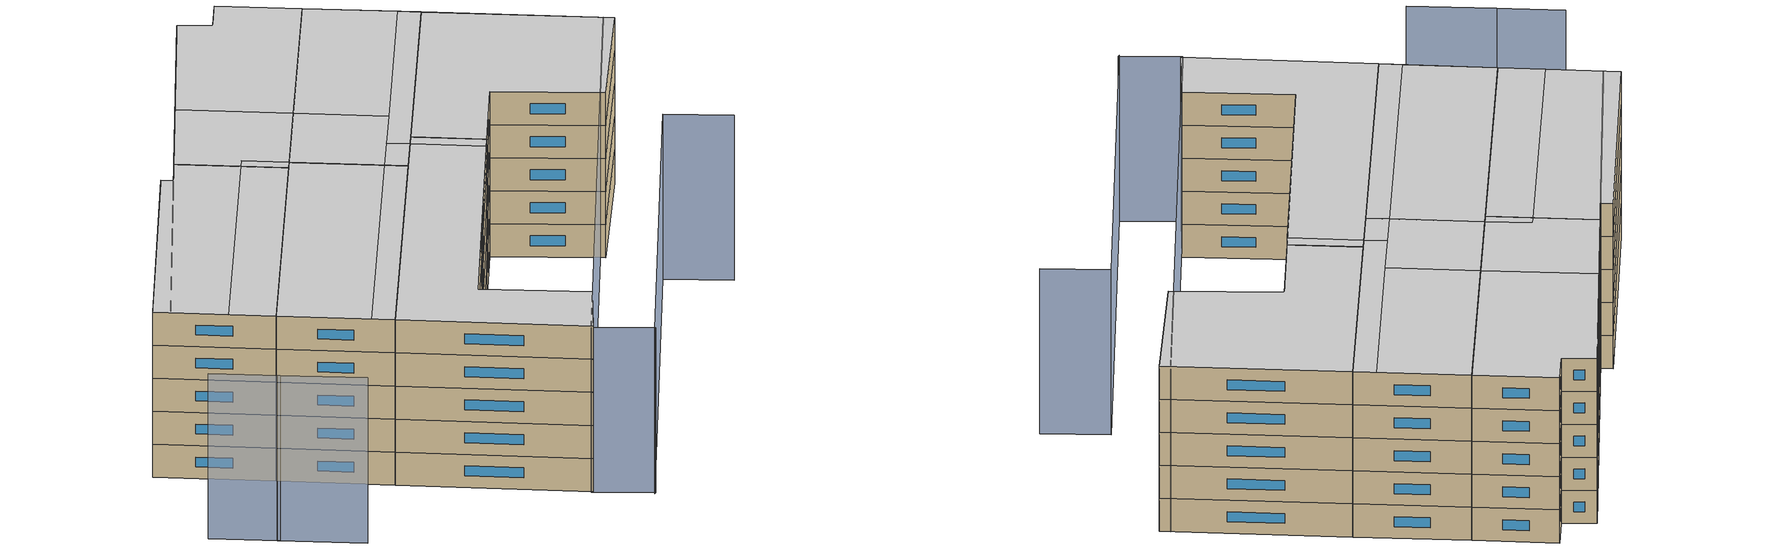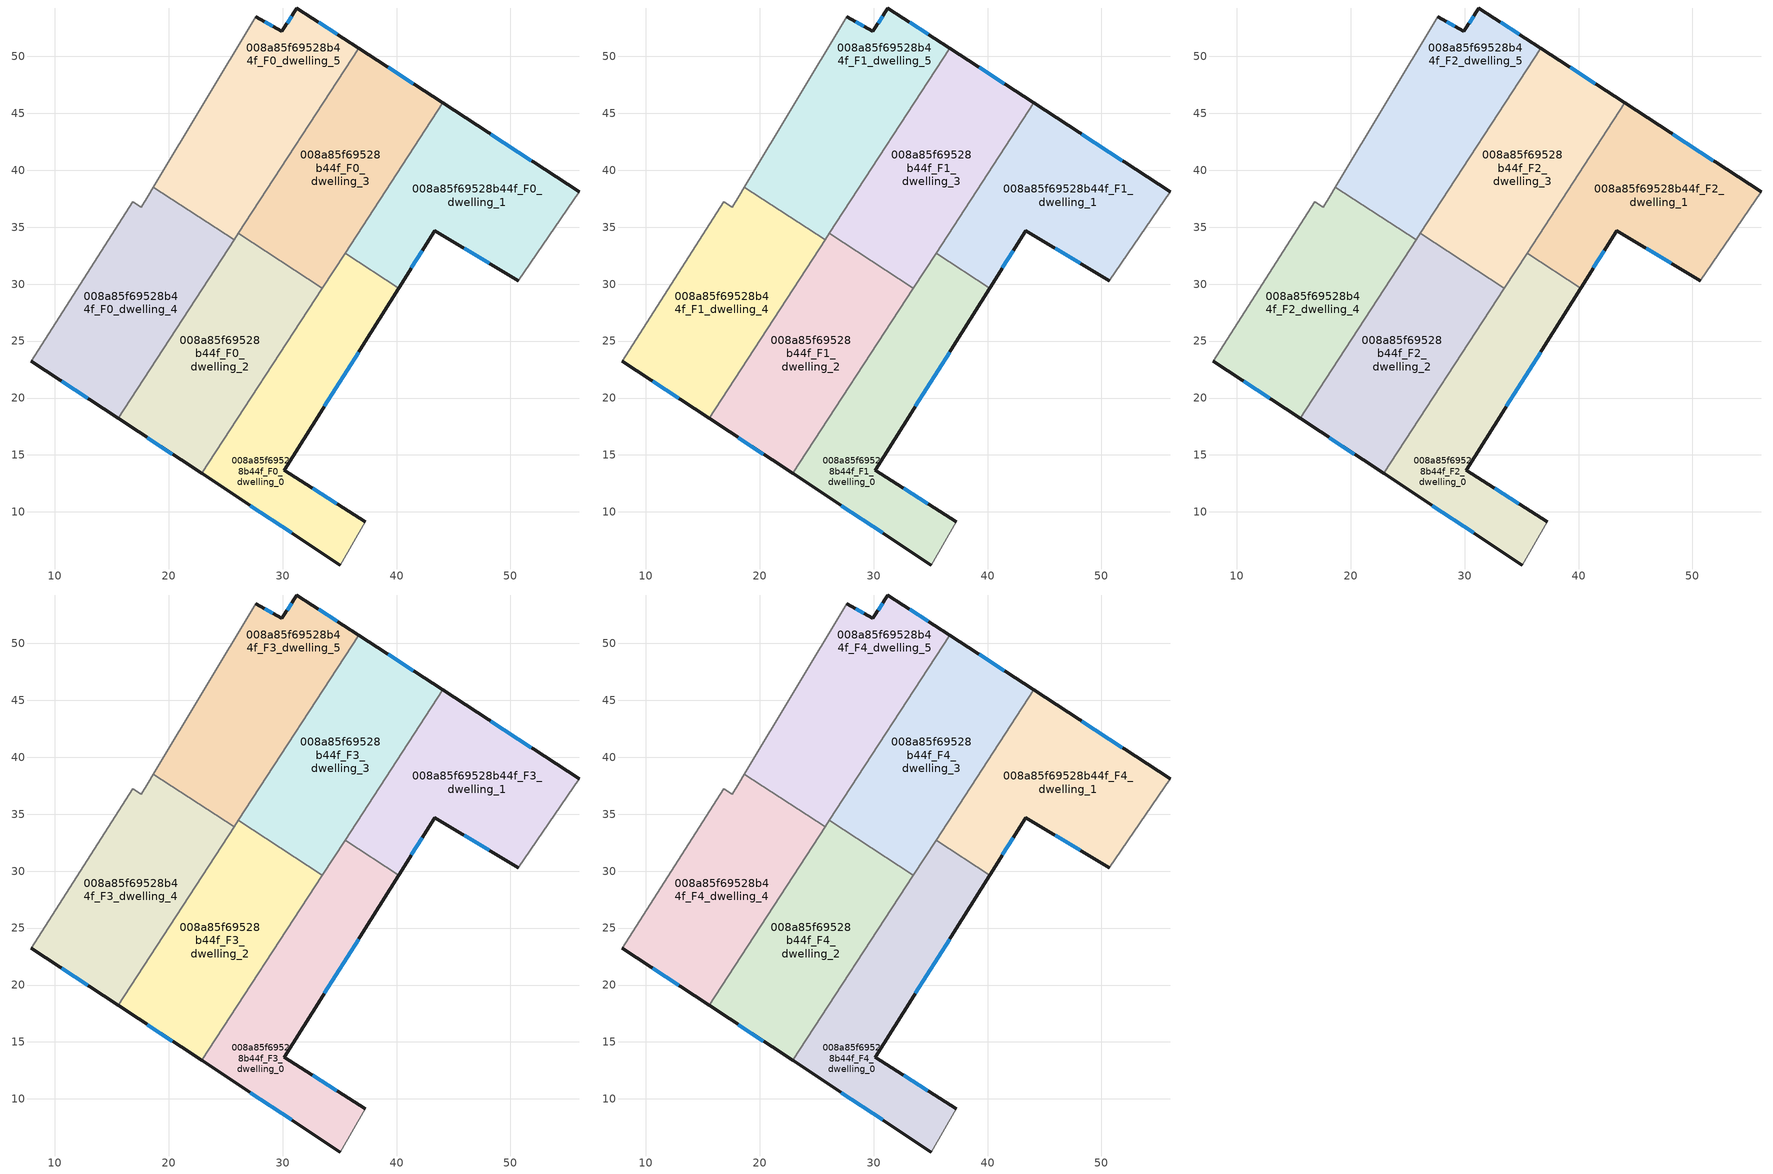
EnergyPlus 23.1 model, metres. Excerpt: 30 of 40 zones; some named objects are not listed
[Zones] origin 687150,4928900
008a85f69528b44f_F0_dwelling_0
 floor ground (EU_floor_Construction): 40.19,29.65 30.13,13.66 37.23,9.14 35.07,5.34 22.89,13.38 35.48,32.71 z0
 wall outside (EU_wall_Construction): 22.89,13.38 35.07,5.34 / 37.23,9.14 30.13,13.66 40.19,29.65 z0:3
 wall to 008a85f69528b44f_F0_dwelling_1 (EU_wall_Construction): 40.19,29.65 35.48,32.71 z0:3
 wall adiabatic (EU_wall_Construction): 35.07,5.34 37.23,9.14 z0:3
 wall to 008a85f69528b44f_F0_dwelling_2 (EU_wall_Construction): 33.49,29.66 22.89,13.38 z0:3
 wall to 008a85f69528b44f_F0_dwelling_3 (EU_wall_Construction): 35.48,32.71 33.49,29.66 z0:3
 window (EU_Window_Construction): 27.16,10.56 30.8,8.16 / 33.66,19.26 36.66,24.04 / 34.74,10.72 32.62,12.07 z1.05:1.95
008a85f69528b44f_F0_dwelling_1
 floor ground (EU_floor_Construction): 56.02,38.13 50.69,30.3 43.36,34.7 40.19,29.65 35.48,32.71 44.07,45.91 z0
 wall outside (EU_wall_Construction): 56.02,38.13 44.07,45.91 / 40.19,29.65 43.36,34.7 50.69,30.3 z0:3
 wall adiabatic (EU_wall_Construction): 50.69,30.3 56.02,38.13 z0:3
 wall to 008a85f69528b44f_F0_dwelling_3 (EU_wall_Construction): 44.07,45.91 35.48,32.71 z0:3
 window (EU_Window_Construction): 51.83,40.86 48.26,43.18 / 45.93,33.15 48.12,31.84 / 41.3,31.42 42.25,32.93 z1.05:1.95
008a85f69528b44f_F0_dwelling_2
 floor ground (EU_floor_Construction): 33.49,29.66 22.89,13.38 15.56,18.22 26.12,34.45 z0
 wall outside (EU_wall_Construction): 15.56,18.22 22.89,13.38 z0:3
 wall to 008a85f69528b44f_F0_dwelling_3 (EU_wall_Construction): 33.49,29.66 26.12,34.45 z0:3
 wall to 008a85f69528b44f_F0_dwelling_4 (EU_wall_Construction): 25.76,33.89 15.56,18.22 z0:3
 wall to 008a85f69528b44f_F0_dwelling_5 (EU_wall_Construction): 26.12,34.45 25.76,33.89 z0:3
 window (EU_Window_Construction): 18.13,16.52 20.32,15.08 z1.05:1.95
008a85f69528b44f_F0_dwelling_3
 floor ground (EU_floor_Construction): 44.07,45.91 33.49,29.66 26.12,34.45 36.7,50.71 z0
 wall outside (EU_wall_Construction): 44.07,45.91 36.7,50.71 z0:3
 wall to 008a85f69528b44f_F0_dwelling_5 (EU_wall_Construction): 36.7,50.71 26.12,34.45 z0:3
 window (EU_Window_Construction): 41.48,47.59 39.28,49.02 z1.05:1.95
008a85f69528b44f_F0_dwelling_4
 floor ground (EU_floor_Construction): 25.76,33.89 15.56,18.22 7.94,23.25 16.82,37.25 17.57,36.75 18.19,37.75 18.66,38.51 z0
 wall outside (EU_wall_Construction): 7.94,23.25 15.56,18.22 z0:3
 wall adiabatic (EU_wall_Construction): 18.66,38.51 18.19,37.75 17.57,36.75 16.82,37.25 7.94,23.25 z0:3
 wall to 008a85f69528b44f_F0_dwelling_5 (EU_wall_Construction): 25.76,33.89 18.66,38.51 z0:3
 window (EU_Window_Construction): 10.61,21.49 12.89,19.98 z1.05:1.95
008a85f69528b44f_F0_dwelling_5
 floor ground (EU_floor_Construction): 36.7,50.71 25.76,33.89 18.66,38.51 27.65,53.49 29.94,52.19 31.26,54.25 z0
 wall outside (EU_wall_Construction): 36.7,50.71 31.26,54.25 29.94,52.19 27.65,53.49 z0:3
 wall adiabatic (EU_wall_Construction): 27.65,53.49 18.66,38.51 z0:3
 window (EU_Window_Construction): 29.13,52.64 28.45,53.03 / 30.79,53.52 30.4,52.91 / 34.79,51.95 33.16,53.01 z1.05:1.95
008a85f69528b44f_F1_dwelling_0
 floor to 008a85f69528b44f_F0_dwelling_0 (EU_floor_Construction): 40.19,29.65 30.13,13.66 37.23,9.14 35.07,5.34 22.89,13.38 35.48,32.71 z3
 wall outside (EU_wall_Construction): 22.89,13.38 35.07,5.34 / 37.23,9.14 30.13,13.66 40.19,29.65 z3:6
 wall to 008a85f69528b44f_F1_dwelling_1 (EU_wall_Construction): 40.19,29.65 35.48,32.71 z3:6
 wall adiabatic (EU_wall_Construction): 35.07,5.34 37.23,9.14 z3:6
 wall to 008a85f69528b44f_F1_dwelling_2 (EU_wall_Construction): 33.49,29.66 22.89,13.38 z3:6
 wall to 008a85f69528b44f_F1_dwelling_3 (EU_wall_Construction): 35.48,32.71 33.49,29.66 z3:6
 window (EU_Window_Construction): 27.16,10.56 30.8,8.16 / 33.66,19.26 36.66,24.04 / 34.74,10.72 32.62,12.07 z4.05:4.95
008a85f69528b44f_F1_dwelling_1
 floor to 008a85f69528b44f_F0_dwelling_1 (EU_floor_Construction): 56.02,38.13 50.69,30.3 43.36,34.7 40.19,29.65 35.48,32.71 44.07,45.91 z3
 wall outside (EU_wall_Construction): 56.02,38.13 44.07,45.91 / 40.19,29.65 43.36,34.7 50.69,30.3 z3:6
 wall adiabatic (EU_wall_Construction): 50.69,30.3 56.02,38.13 z3:6
 wall to 008a85f69528b44f_F1_dwelling_3 (EU_wall_Construction): 44.07,45.91 35.48,32.71 z3:6
 window (EU_Window_Construction): 51.83,40.86 48.26,43.18 / 45.93,33.15 48.12,31.84 / 41.3,31.42 42.25,32.93 z4.05:4.95
008a85f69528b44f_F1_dwelling_2
 floor to 008a85f69528b44f_F0_dwelling_2 (EU_floor_Construction): 33.49,29.66 22.89,13.38 15.56,18.22 26.12,34.45 z3
 wall outside (EU_wall_Construction): 15.56,18.22 22.89,13.38 z3:6
 wall to 008a85f69528b44f_F1_dwelling_3 (EU_wall_Construction): 33.49,29.66 26.12,34.45 z3:6
 wall to 008a85f69528b44f_F1_dwelling_4 (EU_wall_Construction): 25.76,33.89 15.56,18.22 z3:6
 wall to 008a85f69528b44f_F1_dwelling_5 (EU_wall_Construction): 26.12,34.45 25.76,33.89 z3:6
 window (EU_Window_Construction): 18.13,16.52 20.32,15.08 z4.05:4.95
008a85f69528b44f_F1_dwelling_3
 floor to 008a85f69528b44f_F0_dwelling_3 (EU_floor_Construction): 44.07,45.91 33.49,29.66 26.12,34.45 36.7,50.71 z3
 wall outside (EU_wall_Construction): 44.07,45.91 36.7,50.71 z3:6
 wall to 008a85f69528b44f_F1_dwelling_5 (EU_wall_Construction): 36.7,50.71 26.12,34.45 z3:6
 window (EU_Window_Construction): 41.48,47.59 39.28,49.02 z4.05:4.95
008a85f69528b44f_F1_dwelling_4
 floor to 008a85f69528b44f_F0_dwelling_4 (EU_floor_Construction): 25.76,33.89 15.56,18.22 7.94,23.25 16.82,37.25 17.57,36.75 18.19,37.75 18.66,38.51 z3
 wall outside (EU_wall_Construction): 7.94,23.25 15.56,18.22 z3:6
 wall adiabatic (EU_wall_Construction): 18.66,38.51 18.19,37.75 17.57,36.75 16.82,37.25 7.94,23.25 z3:6
 wall to 008a85f69528b44f_F1_dwelling_5 (EU_wall_Construction): 25.76,33.89 18.66,38.51 z3:6
 window (EU_Window_Construction): 10.61,21.49 12.89,19.98 z4.05:4.95
008a85f69528b44f_F1_dwelling_5
 floor to 008a85f69528b44f_F0_dwelling_5 (EU_floor_Construction): 36.7,50.71 25.76,33.89 18.66,38.51 27.65,53.49 29.94,52.19 31.26,54.25 z3
 wall outside (EU_wall_Construction): 36.7,50.71 31.26,54.25 29.94,52.19 27.65,53.49 z3:6
 wall adiabatic (EU_wall_Construction): 27.65,53.49 18.66,38.51 z3:6
 window (EU_Window_Construction): 29.13,52.64 28.45,53.03 / 30.79,53.52 30.4,52.91 / 34.79,51.95 33.16,53.01 z4.05:4.95
008a85f69528b44f_F2_dwelling_0
 floor to 008a85f69528b44f_F1_dwelling_0 (EU_floor_Construction): 40.19,29.65 30.13,13.66 37.23,9.14 35.07,5.34 22.89,13.38 35.48,32.71 z6
 wall outside (EU_wall_Construction): 22.89,13.38 35.07,5.34 / 37.23,9.14 30.13,13.66 40.19,29.65 z6:9
 wall to 008a85f69528b44f_F2_dwelling_1 (EU_wall_Construction): 40.19,29.65 35.48,32.71 z6:9
 wall adiabatic (EU_wall_Construction): 35.07,5.34 37.23,9.14 z6:9
 wall to 008a85f69528b44f_F2_dwelling_2 (EU_wall_Construction): 33.49,29.66 22.89,13.38 z6:9
 wall to 008a85f69528b44f_F2_dwelling_3 (EU_wall_Construction): 35.48,32.71 33.49,29.66 z6:9
 window (EU_Window_Construction): 27.16,10.56 30.8,8.16 / 33.66,19.26 36.66,24.04 / 34.74,10.72 32.62,12.07 z7.05:7.95
008a85f69528b44f_F2_dwelling_1
 floor to 008a85f69528b44f_F1_dwelling_1 (EU_floor_Construction): 56.02,38.13 50.69,30.3 43.36,34.7 40.19,29.65 35.48,32.71 44.07,45.91 z6
 wall outside (EU_wall_Construction): 56.02,38.13 44.07,45.91 / 40.19,29.65 43.36,34.7 50.69,30.3 z6:9
 wall adiabatic (EU_wall_Construction): 50.69,30.3 56.02,38.13 z6:9
 wall to 008a85f69528b44f_F2_dwelling_3 (EU_wall_Construction): 44.07,45.91 35.48,32.71 z6:9
 window (EU_Window_Construction): 51.83,40.86 48.26,43.18 / 45.93,33.15 48.12,31.84 / 41.3,31.42 42.25,32.93 z7.05:7.95
008a85f69528b44f_F2_dwelling_2
 floor to 008a85f69528b44f_F1_dwelling_2 (EU_floor_Construction): 33.49,29.66 22.89,13.38 15.56,18.22 26.12,34.45 z6
 wall outside (EU_wall_Construction): 15.56,18.22 22.89,13.38 z6:9
 wall to 008a85f69528b44f_F2_dwelling_3 (EU_wall_Construction): 33.49,29.66 26.12,34.45 z6:9
 wall to 008a85f69528b44f_F2_dwelling_4 (EU_wall_Construction): 25.76,33.89 15.56,18.22 z6:9
 wall to 008a85f69528b44f_F2_dwelling_5 (EU_wall_Construction): 26.12,34.45 25.76,33.89 z6:9
 window (EU_Window_Construction): 18.13,16.52 20.32,15.08 z7.05:7.95
008a85f69528b44f_F2_dwelling_3
 floor to 008a85f69528b44f_F1_dwelling_3 (EU_floor_Construction): 44.07,45.91 33.49,29.66 26.12,34.45 36.7,50.71 z6
 wall outside (EU_wall_Construction): 44.07,45.91 36.7,50.71 z6:9
 wall to 008a85f69528b44f_F2_dwelling_5 (EU_wall_Construction): 36.7,50.71 26.12,34.45 z6:9
 window (EU_Window_Construction): 41.48,47.59 39.28,49.02 z7.05:7.95
008a85f69528b44f_F2_dwelling_4
 floor to 008a85f69528b44f_F1_dwelling_4 (EU_floor_Construction): 25.76,33.89 15.56,18.22 7.94,23.25 16.82,37.25 17.57,36.75 18.19,37.75 18.66,38.51 z6
 wall outside (EU_wall_Construction): 7.94,23.25 15.56,18.22 z6:9
 wall adiabatic (EU_wall_Construction): 18.66,38.51 18.19,37.75 17.57,36.75 16.82,37.25 7.94,23.25 z6:9
 wall to 008a85f69528b44f_F2_dwelling_5 (EU_wall_Construction): 25.76,33.89 18.66,38.51 z6:9
 window (EU_Window_Construction): 10.61,21.49 12.89,19.98 z7.05:7.95
008a85f69528b44f_F2_dwelling_5
 floor to 008a85f69528b44f_F1_dwelling_5 (EU_floor_Construction): 36.7,50.71 25.76,33.89 18.66,38.51 27.65,53.49 29.94,52.19 31.26,54.25 z6
 wall outside (EU_wall_Construction): 36.7,50.71 31.26,54.25 29.94,52.19 27.65,53.49 z6:9
 wall adiabatic (EU_wall_Construction): 27.65,53.49 18.66,38.51 z6:9
 window (EU_Window_Construction): 29.13,52.64 28.45,53.03 / 30.79,53.52 30.4,52.91 / 34.79,51.95 33.16,53.01 z7.05:7.95
008a85f69528b44f_F3_dwelling_0
 floor to 008a85f69528b44f_F2_dwelling_0 (EU_floor_Construction): 40.19,29.65 30.13,13.66 37.23,9.14 35.07,5.34 22.89,13.38 35.48,32.71 z9
 wall outside (EU_wall_Construction): 22.89,13.38 35.07,5.34 / 37.23,9.14 30.13,13.66 40.19,29.65 z9:12
 wall to 008a85f69528b44f_F3_dwelling_1 (EU_wall_Construction): 40.19,29.65 35.48,32.71 z9:12
 wall adiabatic (EU_wall_Construction): 35.07,5.34 37.23,9.14 z9:12
 wall to 008a85f69528b44f_F3_dwelling_2 (EU_wall_Construction): 33.49,29.66 22.89,13.38 z9:12
 wall to 008a85f69528b44f_F3_dwelling_3 (EU_wall_Construction): 35.48,32.71 33.49,29.66 z9:12
 window (EU_Window_Construction): 27.16,10.56 30.8,8.16 / 33.66,19.26 36.66,24.04 / 34.74,10.72 32.62,12.07 z10.05:10.95
008a85f69528b44f_F3_dwelling_1
 floor to 008a85f69528b44f_F2_dwelling_1 (EU_floor_Construction): 56.02,38.13 50.69,30.3 43.36,34.7 40.19,29.65 35.48,32.71 44.07,45.91 z9
 wall outside (EU_wall_Construction): 56.02,38.13 44.07,45.91 / 40.19,29.65 43.36,34.7 50.69,30.3 z9:12
 wall adiabatic (EU_wall_Construction): 50.69,30.3 56.02,38.13 z9:12
 wall to 008a85f69528b44f_F3_dwelling_3 (EU_wall_Construction): 44.07,45.91 35.48,32.71 z9:12
 window (EU_Window_Construction): 51.83,40.86 48.26,43.18 / 45.93,33.15 48.12,31.84 / 41.3,31.42 42.25,32.93 z10.05:10.95
008a85f69528b44f_F3_dwelling_2
 floor to 008a85f69528b44f_F2_dwelling_2 (EU_floor_Construction): 33.49,29.66 22.89,13.38 15.56,18.22 26.12,34.45 z9
 wall outside (EU_wall_Construction): 15.56,18.22 22.89,13.38 z9:12
 wall to 008a85f69528b44f_F3_dwelling_3 (EU_wall_Construction): 33.49,29.66 26.12,34.45 z9:12
 wall to 008a85f69528b44f_F3_dwelling_4 (EU_wall_Construction): 25.76,33.89 15.56,18.22 z9:12
 wall to 008a85f69528b44f_F3_dwelling_5 (EU_wall_Construction): 26.12,34.45 25.76,33.89 z9:12
 window (EU_Window_Construction): 18.13,16.52 20.32,15.08 z10.05:10.95
008a85f69528b44f_F3_dwelling_3
 floor to 008a85f69528b44f_F2_dwelling_3 (EU_floor_Construction): 44.07,45.91 33.49,29.66 26.12,34.45 36.7,50.71 z9
 wall outside (EU_wall_Construction): 44.07,45.91 36.7,50.71 z9:12
 wall to 008a85f69528b44f_F3_dwelling_5 (EU_wall_Construction): 36.7,50.71 26.12,34.45 z9:12
 window (EU_Window_Construction): 41.48,47.59 39.28,49.02 z10.05:10.95
008a85f69528b44f_F3_dwelling_4
 floor to 008a85f69528b44f_F2_dwelling_4 (EU_floor_Construction): 25.76,33.89 15.56,18.22 7.94,23.25 16.82,37.25 17.57,36.75 18.19,37.75 18.66,38.51 z9
 wall outside (EU_wall_Construction): 7.94,23.25 15.56,18.22 z9:12
 wall adiabatic (EU_wall_Construction): 18.66,38.51 18.19,37.75 17.57,36.75 16.82,37.25 7.94,23.25 z9:12
 wall to 008a85f69528b44f_F3_dwelling_5 (EU_wall_Construction): 25.76,33.89 18.66,38.51 z9:12
 window (EU_Window_Construction): 10.61,21.49 12.89,19.98 z10.05:10.95
008a85f69528b44f_F3_dwelling_5
 floor to 008a85f69528b44f_F2_dwelling_5 (EU_floor_Construction): 36.7,50.71 25.76,33.89 18.66,38.51 27.65,53.49 29.94,52.19 31.26,54.25 z9
 wall outside (EU_wall_Construction): 36.7,50.71 31.26,54.25 29.94,52.19 27.65,53.49 z9:12
 wall adiabatic (EU_wall_Construction): 27.65,53.49 18.66,38.51 z9:12
 window (EU_Window_Construction): 29.13,52.64 28.45,53.03 / 30.79,53.52 30.4,52.91 / 34.79,51.95 33.16,53.01 z10.05:10.95
008a85f69528b44f_F4_dwelling_0
 floor to 008a85f69528b44f_F3_dwelling_0 (EU_floor_Construction): 40.19,29.65 30.13,13.66 37.23,9.14 35.07,5.34 22.89,13.38 35.48,32.71 z12
 wall outside (EU_wall_Construction): 22.89,13.38 35.07,5.34 / 37.23,9.14 30.13,13.66 40.19,29.65 z12:15
 wall to 008a85f69528b44f_F4_dwelling_1 (EU_wall_Construction): 40.19,29.65 35.48,32.71 z12:15
 wall adiabatic (EU_wall_Construction): 35.07,5.34 37.23,9.14 z12:15
 wall to 008a85f69528b44f_F4_dwelling_2 (EU_wall_Construction): 33.49,29.66 22.89,13.38 z12:15
 wall to 008a85f69528b44f_F4_dwelling_3 (EU_wall_Construction): 35.48,32.71 33.49,29.66 z12:15
 window (EU_Window_Construction): 27.16,10.56 30.8,8.16 / 33.66,19.26 36.66,24.04 / 34.74,10.72 32.62,12.07 z13.05:13.95
 ceiling to 008a85f69528b44f_F5_dwelling_0 (EU_floor_Construction): 37.23,9.14 30.13,13.66 39.72,28.91 35,31.98 22.89,13.38 35.07,5.34 z15
 ceiling to 008a85f69528b44f_F5_dwelling_1 (EU_floor_Construction): 39.72,28.91 40.19,29.65 35.48,32.71 35,31.98 z15
008a85f69528b44f_F4_dwelling_1
 floor to 008a85f69528b44f_F3_dwelling_1 (EU_floor_Construction): 56.02,38.13 50.69,30.3 43.36,34.7 40.19,29.65 35.48,32.71 44.07,45.91 z12
 wall outside (EU_wall_Construction): 56.02,38.13 44.07,45.91 / 40.19,29.65 43.36,34.7 50.69,30.3 z12:15
 wall adiabatic (EU_wall_Construction): 50.69,30.3 56.02,38.13 z12:15
 wall to 008a85f69528b44f_F4_dwelling_3 (EU_wall_Construction): 44.07,45.91 35.48,32.71 z12:15
 window (EU_Window_Construction): 51.83,40.86 48.26,43.18 / 45.93,33.15 48.12,31.84 / 41.3,31.42 42.25,32.93 z13.05:13.95
 ceiling to 008a85f69528b44f_F5_dwelling_1 (EU_floor_Construction): 50.69,30.3 56.02,38.13 44.07,45.91 35.48,32.71 40.19,29.65 43.36,34.7 z15
008a85f69528b44f_F4_dwelling_2
 floor to 008a85f69528b44f_F3_dwelling_2 (EU_floor_Construction): 33.49,29.66 22.89,13.38 15.56,18.22 26.12,34.45 z12
 wall outside (EU_wall_Construction): 15.56,18.22 22.89,13.38 z12:15
 wall to 008a85f69528b44f_F4_dwelling_3 (EU_wall_Construction): 33.49,29.66 26.12,34.45 z12:15
 wall to 008a85f69528b44f_F4_dwelling_4 (EU_wall_Construction): 25.76,33.89 15.56,18.22 z12:15
 wall to 008a85f69528b44f_F4_dwelling_5 (EU_wall_Construction): 26.12,34.45 25.76,33.89 z12:15
 window (EU_Window_Construction): 18.13,16.52 20.32,15.08 z13.05:13.95
 ceiling to 008a85f69528b44f_F5_dwelling_2 (EU_floor_Construction): 21.43,14.35 32.01,30.62 26.12,34.45 15.56,18.22 z15
 ceiling to 008a85f69528b44f_F5_dwelling_0 (EU_floor_Construction): 22.89,13.38 33.49,29.66 32.01,30.62 21.43,14.35 z15
008a85f69528b44f_F4_dwelling_3
 floor to 008a85f69528b44f_F3_dwelling_3 (EU_floor_Construction): 44.07,45.91 33.49,29.66 26.12,34.45 36.7,50.71 z12
 wall outside (EU_wall_Construction): 44.07,45.91 36.7,50.71 z12:15
 wall to 008a85f69528b44f_F4_dwelling_5 (EU_wall_Construction): 36.7,50.71 26.12,34.45 z12:15
 window (EU_Window_Construction): 41.48,47.59 39.28,49.02 z13.05:13.95
 ceiling to 008a85f69528b44f_F5_dwelling_4 (EU_floor_Construction): 35.39,35.79 42.59,46.87 36.7,50.7 29.49,39.63 z15
 ceiling to 008a85f69528b44f_F5_dwelling_3 (EU_floor_Construction): 32.02,30.62 35.39,35.79 29.49,39.63 26.12,34.46 z15
 ceiling to 008a85f69528b44f_F5_dwelling_0 (EU_floor_Construction): 33.49,29.66 35,31.98 33.53,32.94 32.02,30.62 z15
 ceiling to 008a85f69528b44f_F5_dwelling_1 (EU_floor_Construction): 35,31.98 44.07,45.91 42.59,46.87 33.53,32.94 z15
008a85f69528b44f_F4_dwelling_4
 floor to 008a85f69528b44f_F3_dwelling_4 (EU_floor_Construction): 25.76,33.89 15.56,18.22 7.94,23.25 16.82,37.25 17.57,36.75 18.19,37.75 18.66,38.51 z12
 wall outside (EU_wall_Construction): 7.94,23.25 15.56,18.22 z12:15
 wall adiabatic (EU_wall_Construction): 18.66,38.51 18.19,37.75 17.57,36.75 16.82,37.25 7.94,23.25 z12:15
 wall to 008a85f69528b44f_F4_dwelling_5 (EU_wall_Construction): 25.76,33.89 18.66,38.51 z12:15
 window (EU_Window_Construction): 10.61,21.49 12.89,19.98 z13.05:13.95
 ceiling to 008a85f69528b44f_F5_dwelling_3 (EU_floor_Construction): 12.62,20.16 22.8,35.81 18.66,38.51 18.19,37.75 17.57,36.75 16.82,37.25 7.94,23.25 z15
 ceiling to 008a85f69528b44f_F5_dwelling_2 (EU_floor_Construction): 15.56,18.22 25.76,33.89 22.8,35.81 12.62,20.16 z15
008a85f69528b44f_F4_dwelling_5
 floor to 008a85f69528b44f_F3_dwelling_5 (EU_floor_Construction): 36.7,50.71 25.76,33.89 18.66,38.51 27.65,53.49 29.94,52.19 31.26,54.25 z12
 wall outside (EU_wall_Construction): 36.7,50.71 31.26,54.25 29.94,52.19 27.65,53.49 z12:15
 wall adiabatic (EU_wall_Construction): 27.65,53.49 18.66,38.51 z12:15
 window (EU_Window_Construction): 29.13,52.64 28.45,53.03 / 30.79,53.52 30.4,52.91 / 34.79,51.95 33.16,53.01 z13.05:13.95
 ceiling to 008a85f69528b44f_F5_dwelling_4 (EU_floor_Construction): 29.49,39.63 36.7,50.7 31.26,54.25 29.94,52.19 27.65,53.49 22.18,44.39 z15
 ceiling to 008a85f69528b44f_F5_dwelling_3 (EU_floor_Construction): 26.12,34.46 29.49,39.63 22.18,44.39 18.66,38.51 22.8,35.81 23.17,36.38 z15
 ceiling to 008a85f69528b44f_F5_dwelling_2 (EU_floor_Construction): 25.76,33.89 26.12,34.46 23.17,36.38 22.8,35.81 z15
shading: 11.83,11.69 17.47,8.1 / 7.57,14.46 12.04,11.56 / 38.85,2.82 52.95,25.85 / 52.95,25.85 57.47,23.09 / 38.97,2.86 34.91,5.35 / 34.91,5.35 55.31,38.57 / 27.64,53.49 9.08,22.57 z0:15
[Building]
EU S2 Campaign: North Axis=0; Terrain=City; Solar Distribution=FullExterior
[Site:Location]
Bologna: Latitude=44.5; Longitude=11.25; Time Zone=1; Elevation=37
[SizingPeriod:WeatherFileDays]
AnnualSizingPeriod: Begin Month=1; Begin Day of Month=1; End Month=12; End Day of Month=31; Day of Week for Start Day=Monday; Use Weather File Daylight Saving Period=No; Use Weather File Rain and Snow Indicators=No
[MATERIAL]
EU_InternalMass_Material: Roughness=MediumRough; Thickness=0.1; Conductivity=1; Density=1800; Specific Heat=900; Thermal Absorptance=0.9; Solar Absorptance=0.7; Visible Absorptance=0.7
[MATERIAL:NOMASS] Roughness=MediumRough; Thermal Absorptance=0.9; Solar Absorptance=0.7; Visible Absorptance=0.7
Name | Thermal Resistance
EU_wall_NoMass | 0.890213
EU_floor_NoMass | 0.79516
[WINDOWMATERIAL:SIMPLEGLAZINGSYSTEM]
EU_Window_SimpleGlazing: UFactor=4.49146; Solar Heat Gain Coefficient=0.85; Visible Transmittance=0.85
[CONSTRUCTION]
EU_wall_Construction: EU_wall_NoMass
EU_floor_Construction: EU_floor_NoMass
EU_InternalMass_Construction: EU_InternalMass_Material
EU_Window_Construction: EU_Window_SimpleGlazing
[ZONE] Type=1; Multiplier=1; Ceiling Height=autocalculate; Floor Area=autocalculate; Part of Total Floor Area=Yes
Name | Volume
008a85f69528b44f_F0_dwelling_0; 008a85f69528b44f_F1_dwelling_0; 008a85f69528b44f_F2_dwelling_0; 008a85f69528b44f_F3_dwelling_0; 008a85f69528b44f_F4_dwelling_0 | 511.471
008a85f69528b44f_F0_dwelling_1; 008a85f69528b44f_F1_dwelling_1; 008a85f69528b44f_F2_dwelling_1; 008a85f69528b44f_F3_dwelling_1; 008a85f69528b44f_F4_dwelling_1 | 511.462
008a85f69528b44f_F0_dwelling_2; 008a85f69528b44f_F1_dwelling_2; 008a85f69528b44f_F2_dwelling_2; 008a85f69528b44f_F3_dwelling_2; 008a85f69528b44f_F4_dwelling_2 | 511.461
008a85f69528b44f_F0_dwelling_3; 008a85f69528b44f_F1_dwelling_3; 008a85f69528b44f_F2_dwelling_3; 008a85f69528b44f_F3_dwelling_3; 008a85f69528b44f_F4_dwelling_3 | 511.465
008a85f69528b44f_F0_dwelling_4; 008a85f69528b44f_F1_dwelling_4; 008a85f69528b44f_F2_dwelling_4; 008a85f69528b44f_F3_dwelling_4; 008a85f69528b44f_F4_dwelling_4 | 511.477
008a85f69528b44f_F0_dwelling_5; 008a85f69528b44f_F1_dwelling_5; 008a85f69528b44f_F2_dwelling_5; 008a85f69528b44f_F3_dwelling_5; 008a85f69528b44f_F4_dwelling_5 | 511.469
[INTERNALMASS] Construction=EU_InternalMass_Construction
Name | Zone or ZoneList | Surface Area
008a85f69528b44f_F0_dwelling_0_EU_InternalMass | 008a85f69528b44f_F0_dwelling_0 | 170.49
008a85f69528b44f_F0_dwelling_1_EU_InternalMass | 008a85f69528b44f_F0_dwelling_1 | 170.487
008a85f69528b44f_F0_dwelling_2_EU_InternalMass | 008a85f69528b44f_F0_dwelling_2 | 170.487
008a85f69528b44f_F0_dwelling_3_EU_InternalMass | 008a85f69528b44f_F0_dwelling_3 | 170.488
008a85f69528b44f_F0_dwelling_4_EU_InternalMass | 008a85f69528b44f_F0_dwelling_4 | 170.492
008a85f69528b44f_F0_dwelling_5_EU_InternalMass | 008a85f69528b44f_F0_dwelling_5 | 170.49
008a85f69528b44f_F1_dwelling_0_EU_InternalMass | 008a85f69528b44f_F1_dwelling_0 | 170.49
008a85f69528b44f_F1_dwelling_1_EU_InternalMass | 008a85f69528b44f_F1_dwelling_1 | 170.487
008a85f69528b44f_F1_dwelling_2_EU_InternalMass | 008a85f69528b44f_F1_dwelling_2 | 170.487
008a85f69528b44f_F1_dwelling_3_EU_InternalMass | 008a85f69528b44f_F1_dwelling_3 | 170.488
008a85f69528b44f_F1_dwelling_4_EU_InternalMass | 008a85f69528b44f_F1_dwelling_4 | 170.492
008a85f69528b44f_F1_dwelling_5_EU_InternalMass | 008a85f69528b44f_F1_dwelling_5 | 170.49
008a85f69528b44f_F2_dwelling_0_EU_InternalMass | 008a85f69528b44f_F2_dwelling_0 | 170.49
008a85f69528b44f_F2_dwelling_1_EU_InternalMass | 008a85f69528b44f_F2_dwelling_1 | 170.487
008a85f69528b44f_F2_dwelling_2_EU_InternalMass | 008a85f69528b44f_F2_dwelling_2 | 170.487
008a85f69528b44f_F2_dwelling_3_EU_InternalMass | 008a85f69528b44f_F2_dwelling_3 | 170.488
008a85f69528b44f_F2_dwelling_4_EU_InternalMass | 008a85f69528b44f_F2_dwelling_4 | 170.492
008a85f69528b44f_F2_dwelling_5_EU_InternalMass | 008a85f69528b44f_F2_dwelling_5 | 170.49
008a85f69528b44f_F3_dwelling_0_EU_InternalMass | 008a85f69528b44f_F3_dwelling_0 | 170.49
008a85f69528b44f_F3_dwelling_1_EU_InternalMass | 008a85f69528b44f_F3_dwelling_1 | 170.487
008a85f69528b44f_F3_dwelling_2_EU_InternalMass | 008a85f69528b44f_F3_dwelling_2 | 170.487
008a85f69528b44f_F3_dwelling_3_EU_InternalMass | 008a85f69528b44f_F3_dwelling_3 | 170.488
008a85f69528b44f_F3_dwelling_4_EU_InternalMass | 008a85f69528b44f_F3_dwelling_4 | 170.492
008a85f69528b44f_F3_dwelling_5_EU_InternalMass | 008a85f69528b44f_F3_dwelling_5 | 170.49
008a85f69528b44f_F4_dwelling_0_EU_InternalMass | 008a85f69528b44f_F4_dwelling_0 | 170.49
008a85f69528b44f_F4_dwelling_1_EU_InternalMass | 008a85f69528b44f_F4_dwelling_1 | 170.487
008a85f69528b44f_F4_dwelling_2_EU_InternalMass | 008a85f69528b44f_F4_dwelling_2 | 170.487
008a85f69528b44f_F4_dwelling_3_EU_InternalMass | 008a85f69528b44f_F4_dwelling_3 | 170.488
008a85f69528b44f_F4_dwelling_4_EU_InternalMass | 008a85f69528b44f_F4_dwelling_4 | 170.492
008a85f69528b44f_F4_dwelling_5_EU_InternalMass | 008a85f69528b44f_F4_dwelling_5 | 170.49
[OTHEREQUIPMENT] Fuel Type=Electricity; Design Level Calculation Method=Watts/Area; Power per Zone Floor Area=1; Fraction Latent=0; Fraction Radiant=0; Fraction Lost=0; Carbon Dioxide Generation Rate=0; EndUse Subcategory=EU_Step8_InternalGains
Name | Zone or ZoneList or Space or SpaceList | Schedule
EU_Step8_InternalGain_008a85f69528b44f_F0_dwelling_0_f000 | 008a85f69528b44f_F0_dwelling_0 | EU_Step8_GainSchedule_008a85f69528b44f_F0_dwelling_0_f000
EU_Step8_InternalGain_008a85f69528b44f_F0_dwelling_1_f000 | 008a85f69528b44f_F0_dwelling_1 | EU_Step8_GainSchedule_008a85f69528b44f_F0_dwelling_1_f000
EU_Step8_InternalGain_008a85f69528b44f_F0_dwelling_2_f000 | 008a85f69528b44f_F0_dwelling_2 | EU_Step8_GainSchedule_008a85f69528b44f_F0_dwelling_2_f000
EU_Step8_InternalGain_008a85f69528b44f_F0_dwelling_3_f000 | 008a85f69528b44f_F0_dwelling_3 | EU_Step8_GainSchedule_008a85f69528b44f_F0_dwelling_3_f000
EU_Step8_InternalGain_008a85f69528b44f_F0_dwelling_4_f000 | 008a85f69528b44f_F0_dwelling_4 | EU_Step8_GainSchedule_008a85f69528b44f_F0_dwelling_4_f000
EU_Step8_InternalGain_008a85f69528b44f_F0_dwelling_5_f000 | 008a85f69528b44f_F0_dwelling_5 | EU_Step8_GainSchedule_008a85f69528b44f_F0_dwelling_5_f000
EU_Step8_InternalGain_008a85f69528b44f_F1_dwelling_0_f000 | 008a85f69528b44f_F1_dwelling_0 | EU_Step8_GainSchedule_008a85f69528b44f_F1_dwelling_0_f000
EU_Step8_InternalGain_008a85f69528b44f_F1_dwelling_1_f000 | 008a85f69528b44f_F1_dwelling_1 | EU_Step8_GainSchedule_008a85f69528b44f_F1_dwelling_1_f000
EU_Step8_InternalGain_008a85f69528b44f_F1_dwelling_2_f000 | 008a85f69528b44f_F1_dwelling_2 | EU_Step8_GainSchedule_008a85f69528b44f_F1_dwelling_2_f000
EU_Step8_InternalGain_008a85f69528b44f_F1_dwelling_3_f000 | 008a85f69528b44f_F1_dwelling_3 | EU_Step8_GainSchedule_008a85f69528b44f_F1_dwelling_3_f000
EU_Step8_InternalGain_008a85f69528b44f_F1_dwelling_4_f000 | 008a85f69528b44f_F1_dwelling_4 | EU_Step8_GainSchedule_008a85f69528b44f_F1_dwelling_4_f000
EU_Step8_InternalGain_008a85f69528b44f_F1_dwelling_5_f000 | 008a85f69528b44f_F1_dwelling_5 | EU_Step8_GainSchedule_008a85f69528b44f_F1_dwelling_5_f000
EU_Step8_InternalGain_008a85f69528b44f_F2_dwelling_0_f000 | 008a85f69528b44f_F2_dwelling_0 | EU_Step8_GainSchedule_008a85f69528b44f_F2_dwelling_0_f000
EU_Step8_InternalGain_008a85f69528b44f_F2_dwelling_1_f000 | 008a85f69528b44f_F2_dwelling_1 | EU_Step8_GainSchedule_008a85f69528b44f_F2_dwelling_1_f000
EU_Step8_InternalGain_008a85f69528b44f_F2_dwelling_2_f000 | 008a85f69528b44f_F2_dwelling_2 | EU_Step8_GainSchedule_008a85f69528b44f_F2_dwelling_2_f000
EU_Step8_InternalGain_008a85f69528b44f_F2_dwelling_3_f000 | 008a85f69528b44f_F2_dwelling_3 | EU_Step8_GainSchedule_008a85f69528b44f_F2_dwelling_3_f000
EU_Step8_InternalGain_008a85f69528b44f_F2_dwelling_4_f000 | 008a85f69528b44f_F2_dwelling_4 | EU_Step8_GainSchedule_008a85f69528b44f_F2_dwelling_4_f000
EU_Step8_InternalGain_008a85f69528b44f_F2_dwelling_5_f000 | 008a85f69528b44f_F2_dwelling_5 | EU_Step8_GainSchedule_008a85f69528b44f_F2_dwelling_5_f000
EU_Step8_InternalGain_008a85f69528b44f_F3_dwelling_0_f000 | 008a85f69528b44f_F3_dwelling_0 | EU_Step8_GainSchedule_008a85f69528b44f_F3_dwelling_0_f000
EU_Step8_InternalGain_008a85f69528b44f_F3_dwelling_1_f000 | 008a85f69528b44f_F3_dwelling_1 | EU_Step8_GainSchedule_008a85f69528b44f_F3_dwelling_1_f000
EU_Step8_InternalGain_008a85f69528b44f_F3_dwelling_2_f000 | 008a85f69528b44f_F3_dwelling_2 | EU_Step8_GainSchedule_008a85f69528b44f_F3_dwelling_2_f000
EU_Step8_InternalGain_008a85f69528b44f_F3_dwelling_3_f000 | 008a85f69528b44f_F3_dwelling_3 | EU_Step8_GainSchedule_008a85f69528b44f_F3_dwelling_3_f000
EU_Step8_InternalGain_008a85f69528b44f_F3_dwelling_4_f000 | 008a85f69528b44f_F3_dwelling_4 | EU_Step8_GainSchedule_008a85f69528b44f_F3_dwelling_4_f000
EU_Step8_InternalGain_008a85f69528b44f_F3_dwelling_5_f000 | 008a85f69528b44f_F3_dwelling_5 | EU_Step8_GainSchedule_008a85f69528b44f_F3_dwelling_5_f000
EU_Step8_InternalGain_008a85f69528b44f_F4_dwelling_0_f000 | 008a85f69528b44f_F4_dwelling_0 | EU_Step8_GainSchedule_008a85f69528b44f_F4_dwelling_0_f000
EU_Step8_InternalGain_008a85f69528b44f_F4_dwelling_1_f000 | 008a85f69528b44f_F4_dwelling_1 | EU_Step8_GainSchedule_008a85f69528b44f_F4_dwelling_1_f000
EU_Step8_InternalGain_008a85f69528b44f_F4_dwelling_2_f000 | 008a85f69528b44f_F4_dwelling_2 | EU_Step8_GainSchedule_008a85f69528b44f_F4_dwelling_2_f000
EU_Step8_InternalGain_008a85f69528b44f_F4_dwelling_3_f000 | 008a85f69528b44f_F4_dwelling_3 | EU_Step8_GainSchedule_008a85f69528b44f_F4_dwelling_3_f000
EU_Step8_InternalGain_008a85f69528b44f_F4_dwelling_4_f000 | 008a85f69528b44f_F4_dwelling_4 | EU_Step8_GainSchedule_008a85f69528b44f_F4_dwelling_4_f000
EU_Step8_InternalGain_008a85f69528b44f_F4_dwelling_5_f000 | 008a85f69528b44f_F4_dwelling_5 | EU_Step8_GainSchedule_008a85f69528b44f_F4_dwelling_5_f000
[ZONEVENTILATION:DESIGNFLOWRATE] Schedule=EU_AlwaysOn; Design Flow Rate Calculation Method=AirChanges/Hour; Air Changes per Hour=0.718634; Ventilation Type=Natural; Fan Pressure Rise=0; Fan Total Efficiency=1; Constant Term Coefficient=1; Temperature Term Coefficient=0; Velocity Term Coefficient=0; Velocity Squared Term Coefficient=0; Minimum Indoor Temperature=-100; Maximum Indoor Temperature=100; Delta Temperature=-100; Minimum Outdoor Temperature=-100; Maximum Outdoor Temperature=100; Maximum Wind Speed=40
Name | Zone or ZoneList or Space or SpaceList
EU_ConstantAir_008a85f69528b44f_F0_dwelling_0 | 008a85f69528b44f_F0_dwelling_0
EU_ConstantAir_008a85f69528b44f_F0_dwelling_1 | 008a85f69528b44f_F0_dwelling_1
EU_ConstantAir_008a85f69528b44f_F0_dwelling_2 | 008a85f69528b44f_F0_dwelling_2
EU_ConstantAir_008a85f69528b44f_F0_dwelling_3 | 008a85f69528b44f_F0_dwelling_3
EU_ConstantAir_008a85f69528b44f_F0_dwelling_4 | 008a85f69528b44f_F0_dwelling_4
EU_ConstantAir_008a85f69528b44f_F0_dwelling_5 | 008a85f69528b44f_F0_dwelling_5
EU_ConstantAir_008a85f69528b44f_F1_dwelling_0 | 008a85f69528b44f_F1_dwelling_0
EU_ConstantAir_008a85f69528b44f_F1_dwelling_1 | 008a85f69528b44f_F1_dwelling_1
EU_ConstantAir_008a85f69528b44f_F1_dwelling_2 | 008a85f69528b44f_F1_dwelling_2
EU_ConstantAir_008a85f69528b44f_F1_dwelling_3 | 008a85f69528b44f_F1_dwelling_3
EU_ConstantAir_008a85f69528b44f_F1_dwelling_4 | 008a85f69528b44f_F1_dwelling_4
EU_ConstantAir_008a85f69528b44f_F1_dwelling_5 | 008a85f69528b44f_F1_dwelling_5
EU_ConstantAir_008a85f69528b44f_F2_dwelling_0 | 008a85f69528b44f_F2_dwelling_0
EU_ConstantAir_008a85f69528b44f_F2_dwelling_1 | 008a85f69528b44f_F2_dwelling_1
EU_ConstantAir_008a85f69528b44f_F2_dwelling_2 | 008a85f69528b44f_F2_dwelling_2
EU_ConstantAir_008a85f69528b44f_F2_dwelling_3 | 008a85f69528b44f_F2_dwelling_3
EU_ConstantAir_008a85f69528b44f_F2_dwelling_4 | 008a85f69528b44f_F2_dwelling_4
EU_ConstantAir_008a85f69528b44f_F2_dwelling_5 | 008a85f69528b44f_F2_dwelling_5
EU_ConstantAir_008a85f69528b44f_F3_dwelling_0 | 008a85f69528b44f_F3_dwelling_0
EU_ConstantAir_008a85f69528b44f_F3_dwelling_1 | 008a85f69528b44f_F3_dwelling_1
EU_ConstantAir_008a85f69528b44f_F3_dwelling_2 | 008a85f69528b44f_F3_dwelling_2
EU_ConstantAir_008a85f69528b44f_F3_dwelling_3 | 008a85f69528b44f_F3_dwelling_3
EU_ConstantAir_008a85f69528b44f_F3_dwelling_4 | 008a85f69528b44f_F3_dwelling_4
EU_ConstantAir_008a85f69528b44f_F3_dwelling_5 | 008a85f69528b44f_F3_dwelling_5
EU_ConstantAir_008a85f69528b44f_F4_dwelling_0 | 008a85f69528b44f_F4_dwelling_0
EU_ConstantAir_008a85f69528b44f_F4_dwelling_1 | 008a85f69528b44f_F4_dwelling_1
EU_ConstantAir_008a85f69528b44f_F4_dwelling_2 | 008a85f69528b44f_F4_dwelling_2
EU_ConstantAir_008a85f69528b44f_F4_dwelling_3 | 008a85f69528b44f_F4_dwelling_3
EU_ConstantAir_008a85f69528b44f_F4_dwelling_4 | 008a85f69528b44f_F4_dwelling_4
EU_ConstantAir_008a85f69528b44f_F4_dwelling_5 | 008a85f69528b44f_F4_dwelling_5
[HVACTEMPLATE:THERMOSTAT] Constant Heating Setpoint=20; Constant Cooling Setpoint=50
EU_HeatOnly_008a85f69528b44f_F0_dwelling_0; EU_HeatOnly_008a85f69528b44f_F0_dwelling_1; EU_HeatOnly_008a85f69528b44f_F0_dwelling_2; EU_HeatOnly_008a85f69528b44f_F0_dwelling_3; EU_HeatOnly_008a85f69528b44f_F0_dwelling_4; EU_HeatOnly_008a85f69528b44f_F0_dwelling_5; EU_HeatOnly_008a85f69528b44f_F1_dwelling_0; EU_HeatOnly_008a85f69528b44f_F1_dwelling_1; EU_HeatOnly_008a85f69528b44f_F1_dwelling_2; EU_HeatOnly_008a85f69528b44f_F1_dwelling_3; EU_HeatOnly_008a85f69528b44f_F1_dwelling_4; EU_HeatOnly_008a85f69528b44f_F1_dwelling_5; EU_HeatOnly_008a85f69528b44f_F2_dwelling_0; EU_HeatOnly_008a85f69528b44f_F2_dwelling_1
[HVACTEMPLATE:ZONE:IDEALLOADSAIRSYSTEM] System Availability Schedule=EU_AlwaysOn; Maximum Heating Supply Air Temperature=50; Minimum Cooling Supply Air Temperature=13; Maximum Heating Supply Air Humidity Ratio=0.0156; Minimum Cooling Supply Air Humidity Ratio=0.0077; Heating Limit=NoLimit; Cooling Limit=NoLimit; Heating Availability Schedule=EU_AlwaysOn; Cooling Availability Schedule=EU_CoolingOff; Dehumidification Control Type=ConstantSensibleHeatRatio; Cooling Sensible Heat Ratio=0.7; Dehumidification Setpoint=60; Humidification Control Type=None; Humidification Setpoint=30; Outdoor Air Method=None; Outdoor Air Flow Rate per Person=0.00944; Outdoor Air Flow Rate per Zone Floor Area=0; Outdoor Air Flow Rate per Zone=0; Demand Controlled Ventilation Type=None; Outdoor Air Economizer Type=NoEconomizer; Heat Recovery Type=None; Sensible Heat Recovery Effectiveness=0.7; Latent Heat Recovery Effectiveness=0.65
Name | Template Thermostat
008a85f69528b44f_F0_dwelling_0 | EU_HeatOnly_008a85f69528b44f_F0_dwelling_0
008a85f69528b44f_F0_dwelling_1 | EU_HeatOnly_008a85f69528b44f_F0_dwelling_1
008a85f69528b44f_F0_dwelling_2 | EU_HeatOnly_008a85f69528b44f_F0_dwelling_2
008a85f69528b44f_F0_dwelling_3 | EU_HeatOnly_008a85f69528b44f_F0_dwelling_3
008a85f69528b44f_F0_dwelling_4 | EU_HeatOnly_008a85f69528b44f_F0_dwelling_4
008a85f69528b44f_F0_dwelling_5 | EU_HeatOnly_008a85f69528b44f_F0_dwelling_5
008a85f69528b44f_F1_dwelling_0 | EU_HeatOnly_008a85f69528b44f_F1_dwelling_0
008a85f69528b44f_F1_dwelling_1 | EU_HeatOnly_008a85f69528b44f_F1_dwelling_1
008a85f69528b44f_F1_dwelling_2 | EU_HeatOnly_008a85f69528b44f_F1_dwelling_2
008a85f69528b44f_F1_dwelling_3 | EU_HeatOnly_008a85f69528b44f_F1_dwelling_3
008a85f69528b44f_F1_dwelling_4 | EU_HeatOnly_008a85f69528b44f_F1_dwelling_4
008a85f69528b44f_F1_dwelling_5 | EU_HeatOnly_008a85f69528b44f_F1_dwelling_5
008a85f69528b44f_F2_dwelling_0 | EU_HeatOnly_008a85f69528b44f_F2_dwelling_0
008a85f69528b44f_F2_dwelling_1 | EU_HeatOnly_008a85f69528b44f_F2_dwelling_1
008a85f69528b44f_F2_dwelling_2 | EU_HeatOnly_008a85f69528b44f_F2_dwelling_2
008a85f69528b44f_F2_dwelling_3 | EU_HeatOnly_008a85f69528b44f_F2_dwelling_3
008a85f69528b44f_F2_dwelling_4 | EU_HeatOnly_008a85f69528b44f_F2_dwelling_4
008a85f69528b44f_F2_dwelling_5 | EU_HeatOnly_008a85f69528b44f_F2_dwelling_5
008a85f69528b44f_F3_dwelling_0 | EU_HeatOnly_008a85f69528b44f_F3_dwelling_0
008a85f69528b44f_F3_dwelling_1 | EU_HeatOnly_008a85f69528b44f_F3_dwelling_1
008a85f69528b44f_F3_dwelling_2 | EU_HeatOnly_008a85f69528b44f_F3_dwelling_2
008a85f69528b44f_F3_dwelling_3 | EU_HeatOnly_008a85f69528b44f_F3_dwelling_3
008a85f69528b44f_F3_dwelling_4 | EU_HeatOnly_008a85f69528b44f_F3_dwelling_4
008a85f69528b44f_F3_dwelling_5 | EU_HeatOnly_008a85f69528b44f_F3_dwelling_5
008a85f69528b44f_F4_dwelling_0 | EU_HeatOnly_008a85f69528b44f_F4_dwelling_0
008a85f69528b44f_F4_dwelling_1 | EU_HeatOnly_008a85f69528b44f_F4_dwelling_1
008a85f69528b44f_F4_dwelling_2 | EU_HeatOnly_008a85f69528b44f_F4_dwelling_2
008a85f69528b44f_F4_dwelling_3 | EU_HeatOnly_008a85f69528b44f_F4_dwelling_3
008a85f69528b44f_F4_dwelling_4 | EU_HeatOnly_008a85f69528b44f_F4_dwelling_4
008a85f69528b44f_F4_dwelling_5 | EU_HeatOnly_008a85f69528b44f_F4_dwelling_5
[SIZING:ZONE] Zone Cooling Design Supply Air Temperature Input Method=SupplyAirTemperature; Zone Cooling Design Supply Air Temperature=13; Zone Heating Design Supply Air Temperature Input Method=SupplyAirTemperature; Zone Heating Design Supply Air Temperature=50; Zone Cooling Design Supply Air Humidity Ratio=0.008; Zone Heating Design Supply Air Humidity Ratio=0.008; Cooling Design Air Flow Method=DesignDay; Cooling Design Air Flow Rate=0; Cooling Minimum Air Flow per Zone Floor Area=0.000762; Cooling Minimum Air Flow=0; Cooling Minimum Air Flow Fraction=0.2; Heating Design Air Flow Method=DesignDay; Heating Design Air Flow Rate=0; Heating Maximum Air Flow per Zone Floor Area=0.002032; Heating Maximum Air Flow=0.141576; Heating Maximum Air Flow Fraction=0.3; Account for Dedicated Outdoor Air System=No; Dedicated Outdoor Air System Control Strategy=NeutralSupplyAir; Dedicated Outdoor Air Low Setpoint Temperature for Design=autosize; Dedicated Outdoor Air High Setpoint Temperature for Design=autosize; Zone Load Sizing Method=Sensible Load Only No Latent Load; Zone Latent Cooling Design Supply Air Humidity Ratio Input Method=HumidityRatioDifference; Zone Cooling Design Supply Air Humidity Ratio Difference=0.005; Zone Latent Heating Design Supply Air Humidity Ratio Input Method=HumidityRatioDifference; Zone Humidification Design Supply Air Humidity Ratio Difference=0.005
008a85f69528b44f_F0_dwelling_0; 008a85f69528b44f_F0_dwelling_1; 008a85f69528b44f_F0_dwelling_2; 008a85f69528b44f_F0_dwelling_3; 008a85f69528b44f_F0_dwelling_4; 008a85f69528b44f_F0_dwelling_5; 008a85f69528b44f_F1_dwelling_0; 008a85f69528b44f_F1_dwelling_1; 008a85f69528b44f_F1_dwelling_2; 008a85f69528b44f_F1_dwelling_3; 008a85f69528b44f_F1_dwelling_4; 008a85f69528b44f_F1_dwelling_5; 008a85f69528b44f_F2_dwelling_0; 008a85f69528b44f_F2_dwelling_1; 008a85f69528b44f_F2_dwelling_2; 008a85f69528b44f_F2_dwelling_3; 008a85f69528b44f_F2_dwelling_4; 008a85f69528b44f_F2_dwelling_5; 008a85f69528b44f_F3_dwelling_0; 008a85f69528b44f_F3_dwelling_1; 008a85f69528b44f_F3_dwelling_2; 008a85f69528b44f_F3_dwelling_3; 008a85f69528b44f_F3_dwelling_4; 008a85f69528b44f_F3_dwelling_5; 008a85f69528b44f_F4_dwelling_0; 008a85f69528b44f_F4_dwelling_1; 008a85f69528b44f_F4_dwelling_2; 008a85f69528b44f_F4_dwelling_3; 008a85f69528b44f_F4_dwelling_4; 008a85f69528b44f_F4_dwelling_5
[SCHEDULE:CONSTANT]
Name | Hourly Value
EU_AlwaysOn | 1
EU_CoolingOff | 0
[SCHEDULE:FILE] Column Number=1; Rows to Skip at Top=0; Number of Hours of Data=8760; Column Separator=Comma; Interpolate to Timestep=No; Minutes per Item=60; Adjust Schedule for Daylight Savings=Yes
Name | File
EU_Step8_GainSchedule_008a85f69528b44f_F0_dwelling_0_f000 | ../../schedules/008a85f69528b44f/008a85f69528b44f_F0_dwelling_0_f000_gain.csv
EU_Step8_GainSchedule_008a85f69528b44f_F0_dwelling_1_f000 | ../../schedules/008a85f69528b44f/008a85f69528b44f_F0_dwelling_1_f000_gain.csv
EU_Step8_GainSchedule_008a85f69528b44f_F0_dwelling_2_f000 | ../../schedules/008a85f69528b44f/008a85f69528b44f_F0_dwelling_2_f000_gain.csv
EU_Step8_GainSchedule_008a85f69528b44f_F0_dwelling_3_f000 | ../../schedules/008a85f69528b44f/008a85f69528b44f_F0_dwelling_3_f000_gain.csv
EU_Step8_GainSchedule_008a85f69528b44f_F0_dwelling_4_f000 | ../../schedules/008a85f69528b44f/008a85f69528b44f_F0_dwelling_4_f000_gain.csv
EU_Step8_GainSchedule_008a85f69528b44f_F0_dwelling_5_f000 | ../../schedules/008a85f69528b44f/008a85f69528b44f_F0_dwelling_5_f000_gain.csv
EU_Step8_GainSchedule_008a85f69528b44f_F1_dwelling_0_f000 | ../../schedules/008a85f69528b44f/008a85f69528b44f_F1_dwelling_0_f000_gain.csv
EU_Step8_GainSchedule_008a85f69528b44f_F1_dwelling_1_f000 | ../../schedules/008a85f69528b44f/008a85f69528b44f_F1_dwelling_1_f000_gain.csv
EU_Step8_GainSchedule_008a85f69528b44f_F1_dwelling_2_f000 | ../../schedules/008a85f69528b44f/008a85f69528b44f_F1_dwelling_2_f000_gain.csv
EU_Step8_GainSchedule_008a85f69528b44f_F1_dwelling_3_f000 | ../../schedules/008a85f69528b44f/008a85f69528b44f_F1_dwelling_3_f000_gain.csv
EU_Step8_GainSchedule_008a85f69528b44f_F1_dwelling_4_f000 | ../../schedules/008a85f69528b44f/008a85f69528b44f_F1_dwelling_4_f000_gain.csv
EU_Step8_GainSchedule_008a85f69528b44f_F1_dwelling_5_f000 | ../../schedules/008a85f69528b44f/008a85f69528b44f_F1_dwelling_5_f000_gain.csv
EU_Step8_GainSchedule_008a85f69528b44f_F2_dwelling_0_f000 | ../../schedules/008a85f69528b44f/008a85f69528b44f_F2_dwelling_0_f000_gain.csv
EU_Step8_GainSchedule_008a85f69528b44f_F2_dwelling_1_f000 | ../../schedules/008a85f69528b44f/008a85f69528b44f_F2_dwelling_1_f000_gain.csv
EU_Step8_GainSchedule_008a85f69528b44f_F2_dwelling_2_f000 | ../../schedules/008a85f69528b44f/008a85f69528b44f_F2_dwelling_2_f000_gain.csv
EU_Step8_GainSchedule_008a85f69528b44f_F2_dwelling_3_f000 | ../../schedules/008a85f69528b44f/008a85f69528b44f_F2_dwelling_3_f000_gain.csv
EU_Step8_GainSchedule_008a85f69528b44f_F2_dwelling_4_f000 | ../../schedules/008a85f69528b44f/008a85f69528b44f_F2_dwelling_4_f000_gain.csv
EU_Step8_GainSchedule_008a85f69528b44f_F2_dwelling_5_f000 | ../../schedules/008a85f69528b44f/008a85f69528b44f_F2_dwelling_5_f000_gain.csv
EU_Step8_GainSchedule_008a85f69528b44f_F3_dwelling_0_f000 | ../../schedules/008a85f69528b44f/008a85f69528b44f_F3_dwelling_0_f000_gain.csv
EU_Step8_GainSchedule_008a85f69528b44f_F3_dwelling_1_f000 | ../../schedules/008a85f69528b44f/008a85f69528b44f_F3_dwelling_1_f000_gain.csv
EU_Step8_GainSchedule_008a85f69528b44f_F3_dwelling_2_f000 | ../../schedules/008a85f69528b44f/008a85f69528b44f_F3_dwelling_2_f000_gain.csv
EU_Step8_GainSchedule_008a85f69528b44f_F3_dwelling_3_f000 | ../../schedules/008a85f69528b44f/008a85f69528b44f_F3_dwelling_3_f000_gain.csv
EU_Step8_GainSchedule_008a85f69528b44f_F3_dwelling_4_f000 | ../../schedules/008a85f69528b44f/008a85f69528b44f_F3_dwelling_4_f000_gain.csv
EU_Step8_GainSchedule_008a85f69528b44f_F3_dwelling_5_f000 | ../../schedules/008a85f69528b44f/008a85f69528b44f_F3_dwelling_5_f000_gain.csv
EU_Step8_GainSchedule_008a85f69528b44f_F4_dwelling_0_f000 | ../../schedules/008a85f69528b44f/008a85f69528b44f_F4_dwelling_0_f000_gain.csv
EU_Step8_GainSchedule_008a85f69528b44f_F4_dwelling_1_f000 | ../../schedules/008a85f69528b44f/008a85f69528b44f_F4_dwelling_1_f000_gain.csv
EU_Step8_GainSchedule_008a85f69528b44f_F4_dwelling_2_f000 | ../../schedules/008a85f69528b44f/008a85f69528b44f_F4_dwelling_2_f000_gain.csv
EU_Step8_GainSchedule_008a85f69528b44f_F4_dwelling_3_f000 | ../../schedules/008a85f69528b44f/008a85f69528b44f_F4_dwelling_3_f000_gain.csv
EU_Step8_GainSchedule_008a85f69528b44f_F4_dwelling_4_f000 | ../../schedules/008a85f69528b44f/008a85f69528b44f_F4_dwelling_4_f000_gain.csv
EU_Step8_GainSchedule_008a85f69528b44f_F4_dwelling_5_f000 | ../../schedules/008a85f69528b44f/008a85f69528b44f_F4_dwelling_5_f000_gain.csv
